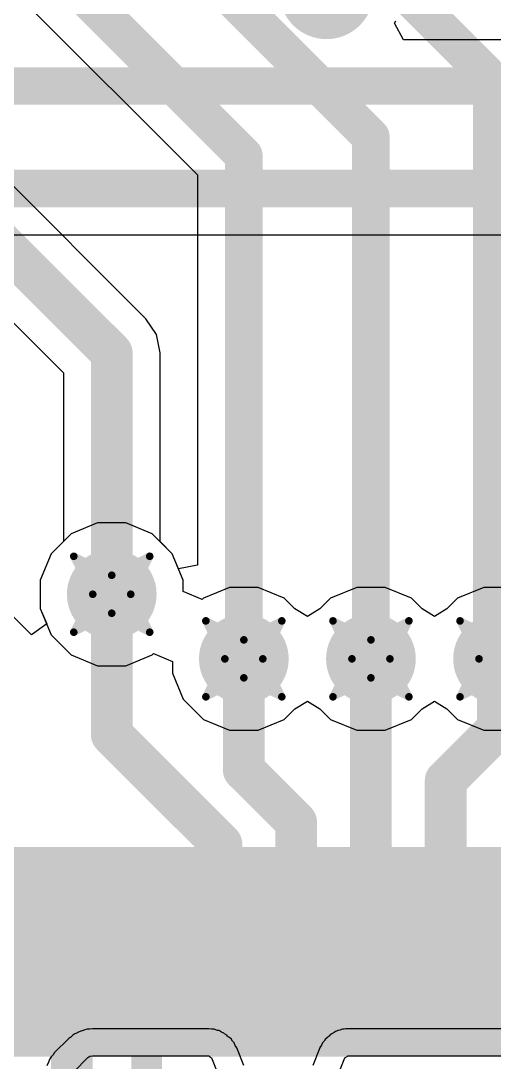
# Model space of a CAD drawing. Header units: inches. Extents: x -3 to 488, y -11 to 93.
# Drawn here: x 96.7 to 99.86, y 12.84 to 19.81 of the extents above; entities that cross this region are included whole.
import ezdxf

# ---------------------------------------------------------------- set-up
doc = ezdxf.new("R2010")
doc.units = ezdxf.units.IN
for name, color, linetype in [('Bottom Layer', 5, 'Continuous'), ('Drill Drawing', 1, 'Continuous'), ('Layer 1', 16, 'Continuous'), ('Layer 2', 76, 'Continuous'), ('Top Layer', 1, 'Continuous'), ('Top Paste', 8, 'Continuous'), ('Top Solder', 216, 'Continuous'), ('Via Holes', 16, 'Continuous')]:
    doc.layers.add(name, color=color, linetype=linetype)

msp = doc.modelspace()

# ---------------------------------------------------------------- hatches: boundary and pattern name
at = {"layer": 'Bottom Layer'}
h = msp.add_hatch(color=5, dxfattribs=at)
edge = h.paths.add_edge_path()
edge.add_arc((97.3041, 15.9709), 0.3, 0, 360)
h = msp.add_hatch(color=5, dxfattribs=at)
edge = h.paths.add_edge_path()
edge.add_arc((98.1875, 15.5387), 0.3, 0, 360)
h = msp.add_hatch(color=5, dxfattribs=at)
edge = h.paths.add_edge_path()
edge.add_arc((99.0375, 15.5387), 0.3, 0, 360)
h = msp.add_hatch(color=5, dxfattribs=at)
edge = h.paths.add_edge_path()
edge.add_arc((99.8875, 15.5387), 0.3, 0, 360)
at = {"layer": 'Layer 1'}
h = msp.add_hatch(color=16, dxfattribs=at)
edge = h.paths.add_edge_path()
edge.add_arc((97.3041, 15.9709), 0.3, 0, 360)
h = msp.add_hatch(color=16, dxfattribs=at)
edge = h.paths.add_edge_path()
edge.add_arc((98.1875, 15.5387), 0.3, 0, 360)
h = msp.add_hatch(color=16, dxfattribs=at)
edge = h.paths.add_edge_path()
edge.add_arc((99.0375, 15.5387), 0.3, 0, 360)
h = msp.add_hatch(color=16, dxfattribs=at)
edge = h.paths.add_edge_path()
edge.add_arc((99.8875, 15.5387), 0.3, 0, 360)
at = {"layer": 'Layer 2'}
h = msp.add_hatch(color=76, dxfattribs=at)
edge = h.paths.add_edge_path()
edge.add_arc((97.3041, 15.9709), 0.3, 0, 360)
h = msp.add_hatch(color=76, dxfattribs=at)
edge = h.paths.add_edge_path()
edge.add_arc((98.1875, 15.5387), 0.3, 0, 360)
h = msp.add_hatch(color=76, dxfattribs=at)
edge = h.paths.add_edge_path()
edge.add_arc((99.0375, 15.5387), 0.3, 0, 360)
h = msp.add_hatch(color=76, dxfattribs=at)
edge = h.paths.add_edge_path()
edge.add_arc((99.8875, 15.5387), 0.3, 0, 360)
at = {"layer": 'Top Layer'}
h = msp.add_hatch(color=1, dxfattribs=at)
edge = h.paths.add_edge_path()
edge.add_arc((97.3041, 15.9709), 0.3, 0, 360)
h = msp.add_hatch(color=1, dxfattribs=at)
edge = h.paths.add_edge_path()
edge.add_arc((98.1875, 15.5387), 0.3, 0, 360)
h = msp.add_hatch(color=1, dxfattribs=at)
edge = h.paths.add_edge_path()
edge.add_arc((99.0375, 15.5387), 0.3, 0, 360)
h = msp.add_hatch(color=1, dxfattribs=at)
edge = h.paths.add_edge_path()
edge.add_arc((99.8875, 15.5387), 0.3, 0, 360)
for points in [[(96.8875, 12.9788), (96.8875, 14.1788), (97.1875, 14.1788), (97.1875, 12.9788)], [(97.3875, 12.9788), (97.3875, 14.1788), (97.6875, 14.1788), (97.6875, 12.9788)], [(97.8875, 12.9788), (97.8875, 14.1788), (98.1875, 14.1788), (98.1875, 12.9788)], [(98.3875, 12.9788), (98.3875, 14.1788), (98.6875, 14.1788), (98.6875, 12.9788)], [(98.8875, 12.9788), (98.8875, 14.1788), (99.1875, 14.1788), (99.1875, 12.9788)], [(99.3875, 12.9788), (99.3875, 14.1788), (99.6875, 14.1788), (99.6875, 12.9788)]]:
    msp.add_hatch(color=1, dxfattribs=at).paths.add_polyline_path(points)
at = {"layer": 'Top Paste'}
for points in [[(96.8875, 12.9788), (96.8875, 14.1788), (97.1875, 14.1788), (97.1875, 12.9788)], [(97.3875, 12.9788), (97.3875, 14.1788), (97.6875, 14.1788), (97.6875, 12.9788)], [(97.8875, 12.9788), (97.8875, 14.1788), (98.1875, 14.1788), (98.1875, 12.9788)], [(98.3875, 12.9788), (98.3875, 14.1788), (98.6875, 14.1788), (98.6875, 12.9788)], [(98.8875, 12.9788), (98.8875, 14.1788), (99.1875, 14.1788), (99.1875, 12.9788)], [(99.3875, 12.9788), (99.3875, 14.1788), (99.6875, 14.1788), (99.6875, 12.9788)]]:
    msp.add_hatch(color=8, dxfattribs=at).paths.add_polyline_path(points)
at = {"layer": 'Top Solder'}
for points in [[(96.2859, 12.8772), (96.2859, 14.2804), (96.7891, 14.2804), (96.7891, 12.8772)], [(96.7859, 12.8772), (96.7859, 14.2804), (97.2891, 14.2804), (97.2891, 12.8772)], [(97.2859, 12.8772), (97.2859, 14.2804), (97.7891, 14.2804), (97.7891, 12.8772)], [(97.7859, 12.8772), (97.7859, 14.2804), (98.2891, 14.2804), (98.2891, 12.8772)], [(98.2859, 12.8772), (98.2859, 14.2804), (98.7891, 14.2804), (98.7891, 12.8772)], [(98.7859, 12.8772), (98.7859, 14.2804), (99.2891, 14.2804), (99.2891, 12.8772)], [(99.2859, 12.8772), (99.2859, 14.2804), (99.7891, 14.2804), (99.7891, 12.8772)], [(99.7859, 12.8772), (99.7859, 14.2804), (100.2891, 14.2804), (100.2891, 12.8772)]]:
    msp.add_hatch(color=216, dxfattribs=at).paths.add_polyline_path(points)
at = {"layer": 'Via Holes'}
h = msp.add_hatch(color=7, dxfattribs=at)
edge = h.paths.add_edge_path()
edge.add_arc((97.3041, 15.9709), 0.15, 0, 360)
h = msp.add_hatch(color=7, dxfattribs=at)
edge = h.paths.add_edge_path()
edge.add_arc((98.1875, 15.5387), 0.15, 0, 360)
h = msp.add_hatch(color=7, dxfattribs=at)
edge = h.paths.add_edge_path()
edge.add_arc((99.0375, 15.5387), 0.15, 0, 360)
h = msp.add_hatch(color=7, dxfattribs=at)
edge = h.paths.add_edge_path()
edge.add_arc((99.8875, 15.5387), 0.15, 0, 360)

# ---------------------------------------------------------------- linework, layer by layer
at = {"layer": 'Bottom Layer'}
for p, q in [((97.533, 17.8142), (96.5177, 18.8295)), ((96.1547, 18.2769), (96.9804, 17.4512)), ((97.6032, 17.7092), (97.533, 17.8142)), ((97.6278, 17.5853), (97.6032, 17.7092)), ((97.6278, 16.3229), (97.6278, 17.5853)), ((96.9804, 17.4512), (96.9804, 16.3229)), ((96.9804, 16.3229), (96.899, 16.2416)), ((97.7091, 16.2416), (97.6278, 16.3229)), ((96.899, 16.2416), (96.8263, 16.066)), ((97.7819, 16.066), (97.7091, 16.2416)), ((96.8263, 16.066), (96.8263, 15.8759)), ((97.7819, 15.9884), (97.7819, 16.066)), ((97.9089, 15.9358), (97.7819, 15.9884)), ((98.0925, 16.0165), (97.9168, 15.9438)), ((98.2825, 16.0165), (98.0925, 16.0165)), ((98.4581, 15.9438), (98.2825, 16.0165)), ((98.9425, 16.0165), (98.7668, 15.9438)), ((99.1325, 16.0165), (98.9425, 16.0165)), ((99.3082, 15.9438), (99.1325, 16.0165)), ((99.7925, 16.0165), (99.6168, 15.9438)), ((99.9825, 16.0165), (99.7925, 16.0165)), ((97.9168, 15.9438), (97.9089, 15.9358)), ((98.5295, 15.8724), (98.4581, 15.9438)), ((98.7668, 15.9438), (98.6955, 15.8724)), ((99.3795, 15.8724), (99.3082, 15.9438)), ((99.6168, 15.9438), (99.5455, 15.8724)), ((96.8263, 15.8759), (96.899, 15.7003)), ((98.6125, 15.8216), (98.5295, 15.8724)), ((98.6955, 15.8724), (98.6125, 15.8216)), ((99.4625, 15.8216), (99.3795, 15.8724)), ((99.5455, 15.8724), (99.4625, 15.8216)), ((96.899, 15.7003), (97.0334, 15.5659)), ((97.0334, 15.5659), (97.209, 15.4931)), ((97.3991, 15.4931), (97.5747, 15.5659)), ((97.5747, 15.5659), (97.5827, 15.5738)), ((97.5827, 15.5738), (97.7097, 15.5212)), ((97.209, 15.4931), (97.3991, 15.4931)), ((97.7097, 15.5212), (97.7097, 15.4437)), ((97.7097, 15.4437), (97.7824, 15.2681)), ((97.7824, 15.2681), (97.9168, 15.1337)), ((98.4581, 15.1337), (98.5295, 15.205)), ((98.5295, 15.205), (98.6125, 15.2558)), ((98.6125, 15.2558), (98.6955, 15.205)), ((98.6955, 15.205), (98.7668, 15.1337)), ((99.3082, 15.1337), (99.3795, 15.205)), ((99.3795, 15.205), (99.4625, 15.2558)), ((99.4625, 15.2558), (99.5455, 15.205)), ((99.5455, 15.205), (99.6168, 15.1337)), ((97.9168, 15.1337), (98.0925, 15.0609)), ((98.2825, 15.0609), (98.4581, 15.1337)), ((98.7668, 15.1337), (98.9425, 15.0609)), ((99.1325, 15.0609), (99.3082, 15.1337)), ((99.6168, 15.1337), (99.7925, 15.0609)), ((98.0925, 15.0609), (98.2825, 15.0609)), ((98.9425, 15.0609), (99.1325, 15.0609)), ((99.7925, 15.0609), (99.9825, 15.0609))]:
    msp.add_line(p, q, dxfattribs=at)
at = {"layer": 'Bottom Layer', "const_width": 0.2794}
for points in [[(96.2888, 18.6006), (97.3041, 17.5853)], [(97.3041, 15.9709), (97.3041, 17.5853)]]:
    msp.add_lwpolyline(points, dxfattribs=at)
at = {"layer": 'Bottom Layer', "const_width": 0.1397}
for points in [[(97.2342, 17.5853, 1), (97.3739, 17.5853, 1)], [(97.2342, 17.5853, 1), (97.3739, 17.5853, 1)], [(97.2342, 15.9709, 1), (97.3739, 15.9709, 1)]]:
    msp.add_lwpolyline(points, format="xyb", close=True, dxfattribs=at)
at = {"layer": 'Drill Drawing', "const_width": 0.0508}
for points in [[(97.0501, 16.2249), (97.3041, 16.0979)], [(97.0501, 16.2249), (97.1771, 15.9709)], [(97.3041, 16.0979), (97.5581, 16.2249)], [(97.4311, 15.9709), (97.5581, 16.2249)], [(97.0501, 15.7169), (97.1771, 15.9709)], [(97.4311, 15.9709), (97.5581, 15.7169)], [(97.0501, 15.7169), (97.3041, 15.8439)], [(97.3041, 15.8439), (97.5581, 15.7169)], [(97.9335, 15.7927), (98.1875, 15.6657)], [(97.9335, 15.7927), (98.0605, 15.5387)], [(98.1875, 15.6657), (98.4415, 15.7927)], [(98.3145, 15.5387), (98.4415, 15.7927)], [(98.7835, 15.7927), (99.0375, 15.6657)], [(98.7835, 15.7927), (98.9105, 15.5387)], [(99.0375, 15.6657), (99.2915, 15.7927)], [(99.1645, 15.5387), (99.2915, 15.7927)], [(99.6335, 15.7927), (99.8875, 15.6657)], [(99.6335, 15.7927), (99.7605, 15.5387)], [(97.9335, 15.2847), (98.0605, 15.5387)], [(98.3145, 15.5387), (98.4415, 15.2847)], [(98.7835, 15.2847), (98.9105, 15.5387)], [(99.1645, 15.5387), (99.2915, 15.2847)], [(99.6335, 15.2847), (99.7605, 15.5387)], [(97.9335, 15.2847), (98.1875, 15.4117)], [(98.1875, 15.4117), (98.4415, 15.2847)], [(98.7835, 15.2847), (99.0375, 15.4117)], [(99.0375, 15.4117), (99.2915, 15.2847)], [(99.6335, 15.2847), (99.8875, 15.4117)]]:
    msp.add_lwpolyline(points, dxfattribs=at)
at = {"layer": 'Drill Drawing', "const_width": 0.0254}
for points in [[(97.0374, 16.2249, 1), (97.0628, 16.2249, 1)], [(97.0374, 16.2249, 1), (97.0628, 16.2249, 1)], [(97.5454, 16.2249, 1), (97.5708, 16.2249, 1)], [(97.5454, 16.2249, 1), (97.5708, 16.2249, 1)], [(97.2914, 16.0979, 1), (97.3168, 16.0979, 1)], [(97.2914, 16.0979, 1), (97.3168, 16.0979, 1)], [(97.1644, 15.9709, 1), (97.1898, 15.9709, 1)], [(97.1644, 15.9709, 1), (97.1898, 15.9709, 1)], [(97.4184, 15.9709, 1), (97.4438, 15.9709, 1)], [(97.4184, 15.9709, 1), (97.4438, 15.9709, 1)], [(97.2914, 15.8439, 1), (97.3168, 15.8439, 1)], [(97.2914, 15.8439, 1), (97.3168, 15.8439, 1)], [(97.9208, 15.7927, 1), (97.9462, 15.7927, 1)], [(97.9208, 15.7927, 1), (97.9462, 15.7927, 1)], [(98.4288, 15.7927, 1), (98.4542, 15.7927, 1)], [(98.4288, 15.7927, 1), (98.4542, 15.7927, 1)], [(98.7708, 15.7927, 1), (98.7962, 15.7927, 1)], [(98.7708, 15.7927, 1), (98.7962, 15.7927, 1)], [(99.2788, 15.7927, 1), (99.3042, 15.7927, 1)], [(99.2788, 15.7927, 1), (99.3042, 15.7927, 1)], [(99.6208, 15.7927, 1), (99.6462, 15.7927, 1)], [(99.6208, 15.7927, 1), (99.6462, 15.7927, 1)], [(97.0374, 15.7169, 1), (97.0628, 15.7169, 1)], [(97.0374, 15.7169, 1), (97.0628, 15.7169, 1)], [(97.5454, 15.7169, 1), (97.5708, 15.7169, 1)], [(97.5454, 15.7169, 1), (97.5708, 15.7169, 1)], [(98.1748, 15.6657, 1), (98.2002, 15.6657, 1)], [(98.1748, 15.6657, 1), (98.2002, 15.6657, 1)], [(99.0248, 15.6657, 1), (99.0502, 15.6657, 1)], [(99.0248, 15.6657, 1), (99.0502, 15.6657, 1)], [(98.0478, 15.5387, 1), (98.0732, 15.5387, 1)], [(98.0478, 15.5387, 1), (98.0732, 15.5387, 1)], [(98.3018, 15.5387, 1), (98.3272, 15.5387, 1)], [(98.3018, 15.5387, 1), (98.3272, 15.5387, 1)], [(98.8978, 15.5387, 1), (98.9232, 15.5387, 1)], [(98.8978, 15.5387, 1), (98.9232, 15.5387, 1)], [(99.1518, 15.5387, 1), (99.1772, 15.5387, 1)], [(99.1518, 15.5387, 1), (99.1772, 15.5387, 1)], [(99.7478, 15.5387, 1), (99.7732, 15.5387, 1)], [(99.7478, 15.5387, 1), (99.7732, 15.5387, 1)], [(98.1748, 15.4117, 1), (98.2002, 15.4117, 1)], [(98.1748, 15.4117, 1), (98.2002, 15.4117, 1)], [(99.0248, 15.4117, 1), (99.0502, 15.4117, 1)], [(99.0248, 15.4117, 1), (99.0502, 15.4117, 1)], [(97.9208, 15.2847, 1), (97.9462, 15.2847, 1)], [(97.9208, 15.2847, 1), (97.9462, 15.2847, 1)], [(98.4288, 15.2847, 1), (98.4542, 15.2847, 1)], [(98.4288, 15.2847, 1), (98.4542, 15.2847, 1)], [(98.7708, 15.2847, 1), (98.7962, 15.2847, 1)], [(98.7708, 15.2847, 1), (98.7962, 15.2847, 1)], [(99.2788, 15.2847, 1), (99.3042, 15.2847, 1)], [(99.2788, 15.2847, 1), (99.3042, 15.2847, 1)], [(99.6208, 15.2847, 1), (99.6462, 15.2847, 1)], [(99.6208, 15.2847, 1), (99.6462, 15.2847, 1)]]:
    msp.add_lwpolyline(points, format="xyb", close=True, dxfattribs=at)
at = {"layer": 'Layer 1'}
for p, q in [((99.1948, 19.7927), (99.2046, 19.8075)), ((99.2546, 19.6807), (99.1948, 19.7927)), ((105.3295, 19.6807), (99.2546, 19.6807)), ((93.5417, 18.3758), (100.291, 18.3758)), ((97.209, 16.4487), (97.0334, 16.376)), ((97.3991, 16.4487), (97.209, 16.4487)), ((97.5747, 16.376), (97.3991, 16.4487)), ((97.0334, 16.376), (96.899, 16.2416)), ((97.7091, 16.2416), (97.5747, 16.376)), ((96.899, 16.2416), (96.8263, 16.066)), ((97.7819, 16.066), (97.7091, 16.2416)), ((96.8263, 16.066), (96.8263, 15.8759)), ((97.7819, 15.9884), (97.7819, 16.066)), ((97.9089, 15.9358), (97.7819, 15.9884)), ((98.0925, 16.0165), (97.9168, 15.9438)), ((98.2825, 16.0165), (98.0925, 16.0165)), ((98.4581, 15.9438), (98.2825, 16.0165)), ((98.9425, 16.0165), (98.7668, 15.9438)), ((99.1325, 16.0165), (98.9425, 16.0165)), ((99.3082, 15.9438), (99.1325, 16.0165)), ((99.7925, 16.0165), (99.6168, 15.9438)), ((99.9825, 16.0165), (99.7925, 16.0165)), ((97.9168, 15.9438), (97.9089, 15.9358)), ((98.5295, 15.8724), (98.4581, 15.9438)), ((98.7668, 15.9438), (98.6955, 15.8724)), ((99.3795, 15.8724), (99.3082, 15.9438)), ((99.6168, 15.9438), (99.5455, 15.8724)), ((96.8263, 15.8759), (96.899, 15.7003)), ((98.6125, 15.8216), (98.5295, 15.8724)), ((98.6955, 15.8724), (98.6125, 15.8216)), ((99.4625, 15.8216), (99.3795, 15.8724)), ((99.5455, 15.8724), (99.4625, 15.8216)), ((96.899, 15.7003), (97.0334, 15.5659)), ((97.0334, 15.5659), (97.209, 15.4931)), ((97.3991, 15.4931), (97.5747, 15.5659)), ((97.5747, 15.5659), (97.5827, 15.5738)), ((97.5827, 15.5738), (97.7097, 15.5212)), ((97.209, 15.4931), (97.3991, 15.4931)), ((97.7097, 15.5212), (97.7097, 15.4437)), ((97.7097, 15.4437), (97.7824, 15.2681)), ((97.7824, 15.2681), (97.9168, 15.1337)), ((98.4581, 15.1337), (98.5295, 15.205)), ((98.5295, 15.205), (98.6125, 15.2558)), ((98.6125, 15.2558), (98.6955, 15.205)), ((98.6955, 15.205), (98.7668, 15.1337)), ((99.3082, 15.1337), (99.3795, 15.205)), ((99.3795, 15.205), (99.4625, 15.2558)), ((99.4625, 15.2558), (99.5455, 15.205)), ((99.5455, 15.205), (99.6168, 15.1337)), ((97.9168, 15.1337), (98.0925, 15.0609)), ((98.2825, 15.0609), (98.4581, 15.1337)), ((98.7668, 15.1337), (98.9425, 15.0609)), ((99.1325, 15.0609), (99.3082, 15.1337)), ((99.6168, 15.1337), (99.7925, 15.0609)), ((98.0925, 15.0609), (98.2825, 15.0609)), ((98.9425, 15.0609), (99.1325, 15.0609)), ((99.7925, 15.0609), (99.9825, 15.0609))]:
    msp.add_line(p, q, dxfattribs=at)
at = {"layer": 'Layer 1', "const_width": 0.2515}
msp.add_lwpolyline([(98.9297, 19.9997, -1), (98.5512, 19.9997)], format="xyb", dxfattribs=at)
for points in [[(76.519, 19.3712), (105.6957, 19.3712)], [(71.3711, 18.6853), (99.8448, 18.6853)], [(99.8448, 18.6853), (100.349, 18.6853)]]:
    msp.add_lwpolyline(points, dxfattribs=at)
at = {"layer": 'Layer 1', "const_width": 0.1257}
msp.add_lwpolyline([(99.7819, 18.6853, 1), (99.9076, 18.6853, 1)], format="xyb", close=True, dxfattribs=at)
msp.add_lwpolyline([(99.7819, 18.6853, 1), (99.9076, 18.6853, 1)], format="xyb", close=True, dxfattribs=at)
at = {"layer": 'Layer 2'}
for p, q in [((96.7046, 19.9504), (97.878, 18.7771)), ((97.878, 18.7771), (97.878, 16.1657)), ((97.209, 16.4487), (97.0334, 16.376)), ((97.3991, 16.4487), (97.209, 16.4487)), ((97.5747, 16.376), (97.3991, 16.4487)), ((97.0334, 16.376), (96.899, 16.2416)), ((97.7091, 16.2416), (97.5747, 16.376)), ((96.899, 16.2416), (96.8263, 16.066)), ((97.751, 16.1404), (97.7091, 16.2416)), ((97.878, 16.1657), (97.751, 16.1404)), ((96.8263, 16.066), (96.8263, 15.8759)), ((96.8263, 15.8759), (96.899, 15.7003)), ((96.899, 15.7003), (97.0334, 15.5659)), ((97.0334, 15.5659), (97.209, 15.4931)), ((97.3991, 15.4931), (97.5747, 15.5659)), ((97.5747, 15.5659), (97.5827, 15.5738)), ((97.5827, 15.5738), (97.7097, 15.5212)), ((97.209, 15.4931), (97.3991, 15.4931)), ((97.7097, 15.5212), (97.7097, 15.4437)), ((97.7097, 15.4437), (97.7824, 15.2681)), ((97.7824, 15.2681), (97.9168, 15.1337)), ((98.4581, 15.1337), (98.5295, 15.205)), ((98.5295, 15.205), (98.6125, 15.2558)), ((98.6125, 15.2558), (98.6955, 15.205)), ((98.6955, 15.205), (98.7668, 15.1337)), ((99.3082, 15.1337), (99.3795, 15.205)), ((99.3795, 15.205), (99.4625, 15.2558)), ((99.4625, 15.2558), (99.5455, 15.205)), ((99.5455, 15.205), (99.6168, 15.1337)), ((97.9168, 15.1337), (98.0925, 15.0609)), ((98.2825, 15.0609), (98.4581, 15.1337)), ((98.7668, 15.1337), (98.9425, 15.0609)), ((99.1325, 15.0609), (99.3082, 15.1337)), ((99.6168, 15.1337), (99.7925, 15.0609)), ((98.0925, 15.0609), (98.2825, 15.0609)), ((98.9425, 15.0609), (99.1325, 15.0609)), ((99.7925, 15.0609), (99.9825, 15.0609)), ((97.0577, 13.0307), (97.0438, 13.0213)), ((97.0742, 13.0375), (97.0577, 13.0307)), ((97.0751, 13.0381), (97.0742, 13.0375)), ((97.0761, 13.0383), (97.0751, 13.0381)), ((97.1047, 13.0501), (97.0761, 13.0383)), ((97.1056, 13.0507), (97.1047, 13.0501)), ((97.1066, 13.0509), (97.1056, 13.0507)), ((97.1231, 13.0577), (97.1066, 13.0509)), ((97.1396, 13.061), (97.1231, 13.0577)), ((97.1231, 13.0577), (97.1231, 13.0577)), ((97.1574, 13.061), (97.1396, 13.061)), ((97.175, 13.0645), (97.1574, 13.061)), ((97.9354, 13.0645), (97.175, 13.0645)), ((97.9532, 13.0645), (97.9354, 13.0645)), ((97.9354, 13.0645), (97.9354, 13.0645)), ((97.9709, 13.061), (97.9532, 13.0645)), ((97.971, 13.061), (97.9709, 13.061)), ((97.9709, 13.061), (97.9709, 13.061)), ((97.9887, 13.061), (97.971, 13.061)), ((97.971, 13.061), (97.971, 13.061)), ((98.0045, 13.0544), (97.9887, 13.061)), ((98.0112, 13.0532), (98.0045, 13.0544)), ((98.0184, 13.052), (98.0112, 13.0532)), ((98.0189, 13.0517), (98.0184, 13.052)), ((98.0184, 13.052), (98.0184, 13.052)), ((98.0213, 13.0512), (98.0189, 13.0517)), ((98.0214, 13.0512), (98.0213, 13.0512)), ((98.022, 13.0508), (98.0214, 13.0512)), ((98.0226, 13.0507), (98.022, 13.0508)), ((98.0241, 13.0497), (98.0226, 13.0507)), ((98.0242, 13.0497), (98.0241, 13.0497)), ((98.0376, 13.0407), (98.0242, 13.0497)), ((98.0541, 13.0339), (98.0376, 13.0407)), ((98.0555, 13.0329), (98.0541, 13.0339)), ((98.0587, 13.0297), (98.0555, 13.0329)), ((98.073, 13.0202), (98.0587, 13.0297)), ((98.0587, 13.0297), (98.0587, 13.0297)), ((98.7768, 13.0297), (98.7626, 13.0202)), ((98.7769, 13.0298), (98.7768, 13.0297)), ((98.7801, 13.033), (98.7769, 13.0298)), ((98.7816, 13.034), (98.7801, 13.033)), ((98.7921, 13.0383), (98.7816, 13.034)), ((98.8012, 13.0454), (98.7921, 13.0383)), ((98.8075, 13.0471), (98.8012, 13.0454)), ((98.8012, 13.0454), (98.8012, 13.0454)), ((98.8114, 13.0497), (98.8075, 13.0471)), ((98.8129, 13.0507), (98.8114, 13.0497)), ((98.8114, 13.0497), (98.8114, 13.0497)), ((98.8161, 13.0513), (98.8129, 13.0507)), ((98.8171, 13.052), (98.8161, 13.0513)), ((98.8293, 13.054), (98.8171, 13.052)), ((98.8171, 13.052), (98.8171, 13.052)), ((98.8304, 13.0542), (98.8293, 13.054)), ((98.8469, 13.061), (98.8304, 13.0542)), ((98.8584, 13.061), (98.8469, 13.061)), ((98.8694, 13.064), (98.8584, 13.061)), ((98.8759, 13.0632), (98.8694, 13.064)), ((98.8823, 13.0645), (98.8759, 13.0632)), ((98.9001, 13.0645), (98.8823, 13.0645)), ((109.447, 13.0645), (98.9001, 13.0645)), ((98.9001, 13.0645), (98.9001, 13.0645)), ((97.0163, 12.9988), (96.9219, 12.9044)), ((97.0311, 13.0087), (97.0163, 12.9988)), ((97.0438, 13.0213), (97.0311, 13.0087)), ((98.0784, 13.0147), (98.073, 13.0202)), ((98.0785, 13.0147), (98.0784, 13.0147)), ((98.0786, 13.0145), (98.0785, 13.0147)), ((98.0824, 13.0107), (98.0786, 13.0145)), ((98.083, 13.0104), (98.0824, 13.0107)), ((98.0862, 13.0071), (98.083, 13.0104)), ((98.0866, 13.0066), (98.0862, 13.0071)), ((98.1023, 12.9958), (98.0866, 13.0066)), ((98.1113, 12.9819), (98.1023, 12.9958)), ((98.123, 12.9702), (98.1113, 12.9819)), ((98.1303, 12.9525), (98.123, 12.9702)), ((98.7126, 12.9702), (98.7059, 12.954)), ((98.724, 12.9816), (98.7126, 12.9702)), ((98.7331, 12.9957), (98.724, 12.9816)), ((98.7342, 12.9965), (98.7331, 12.9957)), ((98.7349, 12.9975), (98.7342, 12.9965)), ((98.7494, 13.0073), (98.7349, 12.9975)), ((98.7526, 13.0104), (98.7494, 13.0073)), ((98.7532, 13.0108), (98.7526, 13.0104)), ((98.7569, 13.0145), (98.7532, 13.0108)), ((98.757, 13.0147), (98.7569, 13.0145)), ((98.7571, 13.0148), (98.757, 13.0147)), ((98.7626, 13.0202), (98.7571, 13.0148)), ((96.912, 12.8896), (96.8994, 12.877)), ((96.9219, 12.9044), (96.912, 12.8896)), ((98.1407, 12.9364), (98.1303, 12.9525)), ((98.1876, 12.8185), (98.1407, 12.9364)), ((98.6947, 12.9364), (98.6479, 12.8186)), ((98.6954, 12.9374), (98.6947, 12.9364)), ((98.6956, 12.9387), (98.6954, 12.9374)), ((98.7059, 12.954), (98.6956, 12.9387)), ((96.8824, 12.8446), (96.8706, 12.816)), ((96.8826, 12.8456), (96.8824, 12.8446)), ((96.8832, 12.8465), (96.8826, 12.8456)), ((96.89, 12.863), (96.8832, 12.8465)), ((96.8994, 12.877), (96.89, 12.863)), ((97.0501, 12.7762), (97.1445, 12.8706)), ((97.1445, 12.8706), (97.1585, 12.8799)), ((97.1585, 12.8799), (97.175, 12.8832)), ((97.175, 12.8832), (97.9354, 12.8832)), ((97.9354, 12.8832), (97.9354, 12.8832)), ((97.9354, 12.8832), (97.9532, 12.8832)), ((97.9532, 12.8832), (97.9533, 12.8832)), ((97.9533, 12.8832), (97.9547, 12.8822)), ((97.9547, 12.8822), (97.9548, 12.8822)), ((97.9548, 12.8822), (97.958, 12.879)), ((97.958, 12.879), (97.9723, 12.8695)), ((97.9723, 12.8695), (98.0191, 12.7516)), ((98.8164, 12.7516), (98.8632, 12.8694)), ((98.8632, 12.8694), (98.8633, 12.8695)), ((98.8633, 12.8695), (98.8775, 12.879)), ((98.8775, 12.879), (98.8808, 12.8822)), ((98.8808, 12.8822), (98.8823, 12.8832)), ((98.8808, 12.8822), (98.8808, 12.8822)), ((98.8823, 12.8832), (98.8823, 12.8832)), ((98.8823, 12.8832), (98.9001, 12.8832)), ((98.9001, 12.8832), (98.9001, 12.8832)), ((98.9001, 12.8832), (109.6283, 12.8832))]:
    msp.add_line(p, q, dxfattribs=at)
at = {"layer": 'Layer 2', "const_width": 0.2515}
for points in [[(97.8543, 21.4066), (99.8448, 19.4161)], [(97.2615, 20.8052), (99.0375, 19.0292)], [(96.8328, 20.2599), (98.1875, 18.9052)], [(99.8448, 15.5387), (99.8448, 19.4161)], [(99.0375, 15.5387), (99.0375, 19.0292)], [(98.1875, 15.5387), (98.1875, 18.9052)]]:
    msp.add_lwpolyline(points, dxfattribs=at)
at = {"layer": 'Layer 2', "const_width": 0.1257}
for points in [[(99.7819, 19.4161, 1), (99.9076, 19.4161, 1)], [(99.7819, 19.4161, 1), (99.9076, 19.4161, 1)], [(98.9746, 19.0292, 1), (99.1004, 19.0292, 1)], [(98.9746, 19.0292, 1), (99.1004, 19.0292, 1)], [(98.1246, 18.9052, 1), (98.2504, 18.9052, 1)], [(98.1246, 18.9052, 1), (98.2504, 18.9052, 1)], [(98.1246, 15.5387, 1), (98.2504, 15.5387, 1)], [(98.9746, 15.5387, 1), (99.1004, 15.5387, 1)], [(99.7819, 15.5387, 1), (99.9076, 15.5387, 1)]]:
    msp.add_lwpolyline(points, format="xyb", close=True, dxfattribs=at)
at = {"layer": 'Top Layer'}
for p, q in [((97.209, 16.4487), (97.0334, 16.376)), ((97.3991, 16.4487), (97.209, 16.4487)), ((97.5747, 16.376), (97.3991, 16.4487)), ((97.0334, 16.376), (96.899, 16.2416)), ((97.7091, 16.2416), (97.5747, 16.376)), ((96.899, 16.2416), (96.8263, 16.066)), ((97.7819, 16.066), (97.7091, 16.2416)), ((96.8263, 16.066), (96.8263, 15.8759)), ((97.7819, 15.9884), (97.7819, 16.066)), ((97.9089, 15.9358), (97.7819, 15.9884)), ((98.0925, 16.0165), (97.9168, 15.9438)), ((98.2825, 16.0165), (98.0925, 16.0165)), ((98.4581, 15.9438), (98.2825, 16.0165)), ((98.9425, 16.0165), (98.7668, 15.9438)), ((99.1325, 16.0165), (98.9425, 16.0165)), ((99.3082, 15.9438), (99.1325, 16.0165)), ((99.7925, 16.0165), (99.6168, 15.9438)), ((99.9825, 16.0165), (99.7925, 16.0165)), ((96.7664, 15.6998), (96.5151, 15.9512)), ((97.9168, 15.9438), (97.9089, 15.9358)), ((98.5295, 15.8724), (98.4581, 15.9438)), ((98.7668, 15.9438), (98.6955, 15.8724)), ((99.3795, 15.8724), (99.3082, 15.9438)), ((99.6168, 15.9438), (99.5455, 15.8724)), ((96.8263, 15.8759), (96.8692, 15.7723)), ((98.6125, 15.8216), (98.5295, 15.8724)), ((98.6955, 15.8724), (98.6125, 15.8216)), ((99.4625, 15.8216), (99.3795, 15.8724)), ((99.5455, 15.8724), (99.4625, 15.8216)), ((96.8692, 15.7723), (96.7664, 15.6998))]:
    msp.add_line(p, q, dxfattribs=at)
for points, const_width in [([(97.3041, 15.0321), (97.3041, 15.9709)], 0.2794), ([(98.1875, 14.7953), (98.1875, 15.5387)], 0.2794), ([(99.0375, 13.5788), (99.0375, 15.5387)], 0.2794), ([(99.8875, 15.0747), (99.8875, 15.5387)], 0.2794), ([(99.5375, 14.7247), (99.8875, 15.0747)], 0.2794), ([(97.3041, 15.0321), (98.0375, 14.2987)], 0.2794), ([(98.1875, 14.7953), (98.5375, 14.4453)], 0.2794), ([(99.5375, 13.5788), (99.5375, 14.7247)], 0.2794), ([(98.5375, 13.5788), (98.5375, 14.4453)], 0.2794), ([(98.0375, 13.5788), (98.0375, 14.2987)], 0.2794), ([(97.0375, 12.1876), (97.0375, 13.5788)], 0.2794), ([(97.5375, 11.2113), (97.5375, 13.5788)], 0.2032)]:
    msp.add_lwpolyline(points, dxfattribs=dict(at, const_width=const_width))
for points, const_width in [([(97.2342, 15.9709, 1), (97.3739, 15.9709, 1)], 0.1397), ([(98.1176, 15.5387, 1), (98.2573, 15.5387, 1)], 0.1397), ([(98.9676, 15.5387, 1), (99.1073, 15.5387, 1)], 0.1397), ([(99.8176, 15.5387, 1), (99.9573, 15.5387, 1)], 0.1397), ([(99.8176, 15.0747, 1), (99.9573, 15.0747, 1)], 0.1397), ([(99.8176, 15.0747, 1), (99.9573, 15.0747, 1)], 0.1397), ([(97.2342, 15.0321, 1), (97.3739, 15.0321, 1)], 0.1397), ([(97.2342, 15.0321, 1), (97.3739, 15.0321, 1)], 0.1397), ([(98.1176, 14.7953, 1), (98.2573, 14.7953, 1)], 0.1397), ([(98.1176, 14.7953, 1), (98.2573, 14.7953, 1)], 0.1397), ([(99.4676, 14.7247, 1), (99.6073, 14.7247, 1)], 0.1397), ([(99.4676, 14.7247, 1), (99.6073, 14.7247, 1)], 0.1397), ([(98.4676, 14.4453, 1), (98.6073, 14.4453, 1)], 0.1397), ([(98.4676, 14.4453, 1), (98.6073, 14.4453, 1)], 0.1397), ([(97.9676, 14.2987, 1), (98.1073, 14.2987, 1)], 0.1397), ([(97.9676, 14.2987, 1), (98.1073, 14.2987, 1)], 0.1397), ([(96.9676, 13.5788, 1), (97.1073, 13.5788, 1)], 0.1397), ([(97.4867, 13.5788, 1), (97.5883, 13.5788, 1)], 0.1016), ([(97.9676, 13.5788, 1), (98.1073, 13.5788, 1)], 0.1397), ([(98.4676, 13.5788, 1), (98.6073, 13.5788, 1)], 0.1397), ([(98.9676, 13.5788, 1), (99.1073, 13.5788, 1)], 0.1397), ([(99.4676, 13.5788, 1), (99.6073, 13.5788, 1)], 0.1397)]:
    msp.add_lwpolyline(points, format="xyb", close=True, dxfattribs=dict(at, const_width=const_width))

doc.saveas('drawing.dxf')
